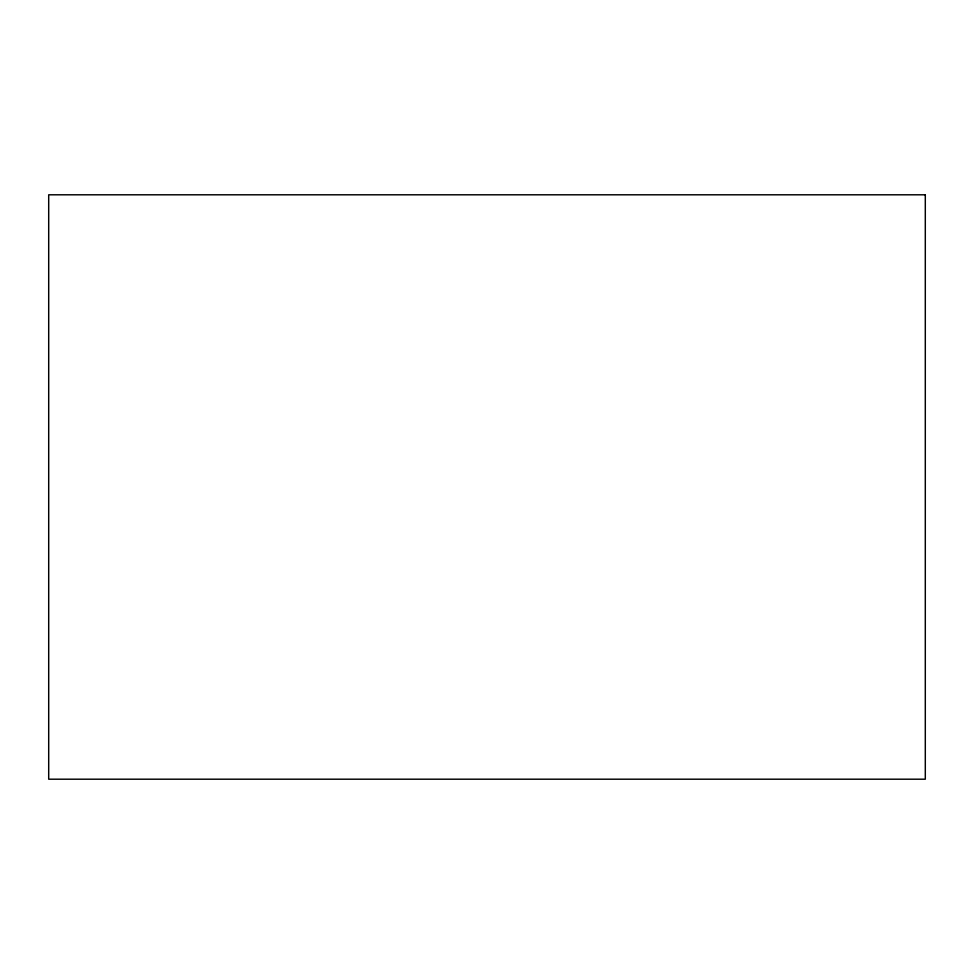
<?xml version="1.0" encoding="UTF-8"?>
<svg xmlns="http://www.w3.org/2000/svg" width="974" height="974" viewBox="0 0 974 974"><rect width="100%" height="100%" fill="white"/><g stroke="black" fill="none" stroke-linecap="round" stroke-linejoin="round"><path stroke-width="1.46" d="M925.3 194.8L48.7 194.8L48.7 779.2L925.3 779.2L925.3 194.8"/></g></svg>
